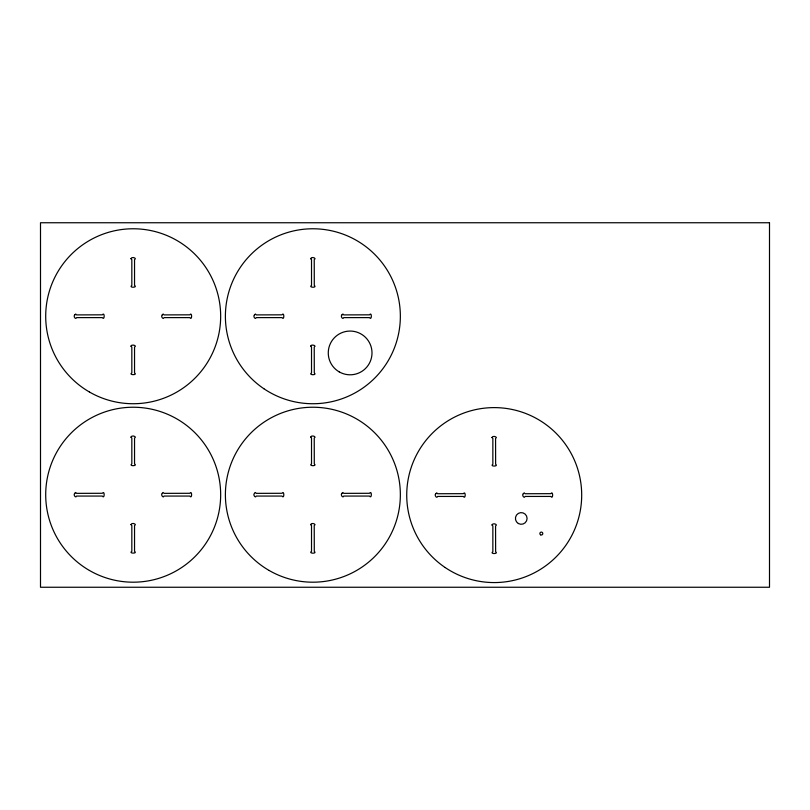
<?xml version="1.0" encoding="UTF-8"?>
<svg xmlns="http://www.w3.org/2000/svg" width="810" height="810" viewBox="0 0 810 810"><rect width="100%" height="100%" fill="white"/><g stroke="black" fill="none" stroke-linecap="round" stroke-linejoin="round"><path stroke-width="1.21" d="M74.824 314.827C72.87 316.102 75.816 320.183 76.565 317.611L102.323 317.611C104.672 321.256 104.885 311.253 102.323 314.827L76.565 314.898L75.725 314.017L74.824 314.827M74.824 493.29C72.87 494.556 75.816 498.646 76.565 496.064L102.323 496.064C104.672 499.719 104.885 489.706 102.323 493.29L76.565 493.351L75.725 492.48L74.824 493.29M162.304 314.827C160.35 316.102 163.296 320.183 164.045 317.611L189.803 317.611C192.213 321.256 192.203 311.242 189.803 314.827L164.045 314.898L163.144 314.017L162.304 314.827M162.304 493.29C160.35 494.556 163.296 498.646 164.045 496.064L189.803 496.064C192.213 499.719 192.203 489.706 189.803 493.29L164.045 493.351L163.144 492.48L162.304 493.29M254.512 314.827C252.558 316.102 255.504 320.183 256.254 317.611L282.001 317.611C284.482 321.236 284.35 311.182 282.012 314.827L256.254 314.898L255.413 314.017L254.512 314.827M254.512 493.29C252.558 494.556 255.504 498.646 256.254 496.064L282.001 496.064C284.482 499.699 284.35 489.645 282.012 493.29L256.254 493.351L255.413 492.48L254.512 493.29M341.992 314.827C340.038 316.102 342.984 320.183 343.734 317.611L369.481 317.611C371.891 321.246 372.013 311.172 369.492 314.827L343.734 314.898L342.893 314.017L341.992 314.827M341.992 493.29C340.038 494.556 342.984 498.646 343.734 496.064L369.481 496.064C371.891 499.699 372.013 489.635 369.492 493.29L343.734 493.351L342.893 492.48L341.992 493.29M435.851 493.665C433.897 494.94 436.843 499.021 437.602 496.439L463.35 496.439C465.669 500.104 465.942 490.171 463.35 493.665L437.602 493.735L436.691 492.855L435.851 493.665M523.331 493.665C521.377 494.94 524.323 499.021 525.082 496.439L550.83 496.439C553.301 500.074 553.179 490.02 550.83 493.665L525.082 493.735L524.232 492.855L523.331 493.665M130.957 258.663L131.827 259.635L131.827 285.383C128.172 287.955 138.307 287.712 134.541 285.383L134.541 259.635C137.528 258.218 131.584 256.233 130.957 258.663M130.957 346.143L131.827 347.115L131.827 372.863C128 375.141 138.247 375.354 134.541 372.863L134.541 347.115C137.629 345.607 131.372 343.926 130.957 346.143M130.957 437.127L131.827 438.099L131.827 463.846C128.172 466.418 138.307 466.175 134.541 463.846L134.541 438.099C137.528 436.681 131.584 434.686 130.957 437.127M130.957 524.607L131.827 525.579L131.827 551.327C128 553.594 138.247 553.807 134.541 551.327L134.541 525.579C137.467 524.181 131.726 522.197 130.967 524.546M310.645 258.663L311.516 259.635L311.516 285.383C307.79 287.591 317.743 288.087 314.29 285.383L314.229 259.635C317.196 258.198 311.263 256.193 310.645 258.663M310.645 346.143L311.516 347.115L311.516 372.863C307.78 375.081 317.753 375.567 314.29 372.863L314.229 347.115C317.257 345.556 310.908 343.946 310.645 346.143M310.645 437.127L311.516 438.099L311.516 463.846C307.79 466.044 317.743 466.55 314.29 463.846L314.229 438.099C317.196 436.661 311.263 434.656 310.645 437.127M310.645 524.607L311.516 525.579L311.516 551.327C307.78 553.544 317.753 554.02 314.29 551.327L314.229 525.579C317.216 524.09 311.04 522.268 310.645 524.607M491.984 437.501L492.855 438.473L492.855 464.221C489.22 466.742 499.193 466.6 495.629 464.221L495.568 438.473C498.575 436.985 492.328 435.203 491.984 437.501M491.984 524.981L492.855 525.953L492.855 551.701C489.22 554.202 499.193 554.101 495.629 551.701L495.568 525.953C498.484 524.526 492.723 522.511 491.994 524.921M769.5 222.75L40.5 222.75L40.5 587.25L769.5 587.25L769.5 222.75M89.444 392.01A87.48 87.48 0 0 0 220.664 316.254A87.48 87.48 0 0 0 89.444 240.489A87.48 87.48 0 0 0 89.444 392.01M89.444 570.473A87.48 87.48 0 0 0 220.664 494.707A87.48 87.48 0 0 0 89.444 418.952A87.48 87.48 0 0 0 89.444 570.473M269.133 570.473A87.48 87.48 0 0 0 400.353 494.707A87.48 87.48 0 0 0 269.133 418.952A87.48 87.48 0 0 0 269.133 570.473M263.837 388.699A87.48 87.48 0 0 0 400.13 322.491A87.48 87.48 0 0 0 274.651 237.563A87.48 87.48 0 0 0 263.837 388.699M339.198 371.871A21.87 21.87 0 0 0 372.003 352.927A21.87 21.87 0 0 0 339.198 333.993A21.87 21.87 0 0 0 339.198 371.871M445.176 567.537A87.48 87.48 0 0 0 581.469 501.329A87.48 87.48 0 0 0 455.99 416.401A87.48 87.48 0 0 0 445.176 567.537M540.604 534.823A1.458 1.458 0 0 0 542.791 533.557A1.458 1.458 0 0 0 540.604 532.292A1.458 1.458 0 0 0 540.604 534.823M518.339 523.503A5.832 5.832 0 0 0 527.087 518.451A5.832 5.832 0 0 0 518.339 513.398A5.832 5.832 0 0 0 518.339 523.503"/></g></svg>
